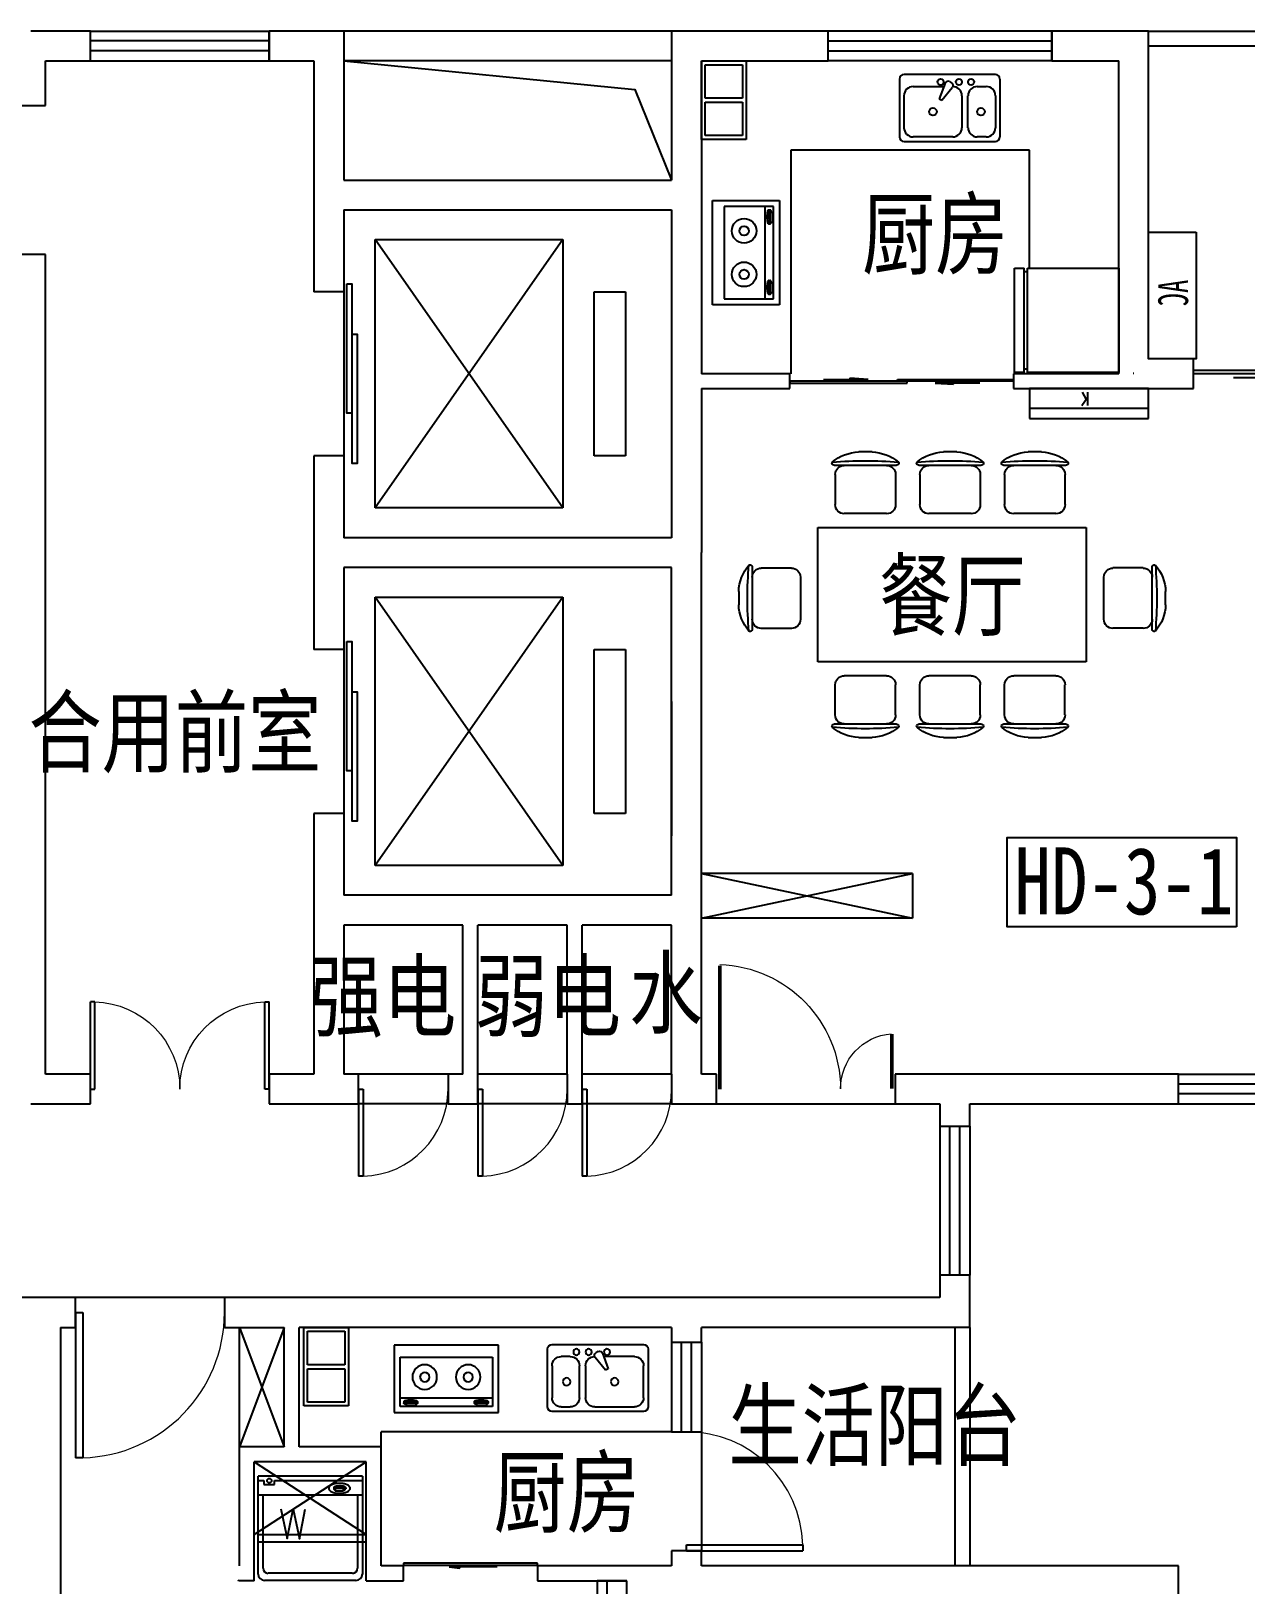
# Model space of a CAD drawing. Extents: x 907899 to 940699, y -827623 to -803523.
# Drawn here: x 924201 to 932352, y -817951 to -807523 of the extents above; entities that cross this region are included whole.
import ezdxf
from ezdxf.enums import TextEntityAlignment as Align

# ---------------------------------------------------------------- set-up
doc = ezdxf.new("R2010")
doc.units = 0
doc.header["$LTSCALE"] = 1000
doc.header["$MEASUREMENT"] = 0
doc.linetypes.add('HIDDEN', pattern=[7.5, 5, -2.5])
doc.layers.get('0').update_dxf_attribs({"linetype": 'CONTINUOUS'})
for name, color, linetype in [('Balcony(阳台)', 11, 'CONTINUOUS'), ('BATH', 8, 'CONTINUOUS'), ('Elec(电器)', 33, 'CONTINUOUS'), ('F1', 223, 'CONTINUOUS'), ('FUR', 8, 'CONTINUOUS'), ('Lvtry(厨卫)', 136, 'CONTINUOUS'), ('PUB_TITLE', 4, 'CONTINUOUS'), ('STAIR', 3, 'CONTINUOUS'), ('WALL', 2, 'CONTINUOUS'), ('WINDOW', 4, 'CONTINUOUS'), ('家具', 8, 'CONTINUOUS'), ('文字注明', 211, 'CONTINUOUS')]:
    doc.layers.add(name, color=color, linetype=linetype)
doc.layers.add('文字标注', color=121, linetype='CONTINUOUS', lineweight=0)
doc.styles.add('-黑体', font='simhei.ttf', dxfattribs={"width": 0.8})
doc.styles.add('_ZBHZ', font='simhei.ttf', dxfattribs={"width": 0.8})
doc.styles.add('DIM_FONT', font='ZBTXT.shx', dxfattribs={"width": 0.8})

# ---------------------------------------------------------------- blocks, each defined once
blk = doc.blocks.new('_LIFTD')
for points in [[(-0.5476, -0.6024), (-0.5476, -0.7742), (0.2411, -0.7742), (0.2411, -0.6024), (-0.5476, -0.6024)], [(-0.2411, -0.7836), (-0.2411, -0.9554), (0.5476, -0.9554), (0.5476, -0.7836), (-0.2411, -0.7836)]]:
    blk.add_lwpolyline(points)
blk = doc.blocks.new('*U37')
for p, q in [((401, 0), (-299, 0)), ((-299, -657), (-299, 0)), ((401, 0), (401, -657)), ((-262, -31), (-299, -31)), ((-262, -30), (-262, -57)), ((-262, -57), (-190, -57)), ((-190, -57), (-190, -30)), ((401, -31), (-190, -31)), ((208, -75), (208, -86)), ((217, -84), (217, -98)), ((273, -84), (217, -84)), ((217, -98), (273, -98)), ((273, -98), (273, -84)), ((288, -76), (288, -86)), ((-299, -126), (401, -126)), ((-267, -125), (-267, -618)), ((368, -125), (368, -618)), ((357, -700), (-256, -700)), ((333, -652), (-232, -652))]:
    blk.add_line(p, q)
for points in [[(174, -82, 0.185158), (178, -93, 0.102042), (195, -105, 0.060862), (216, -112, 0.047173), (246, -115, 0.047173), (275, -112, 0.060862), (297, -105, 0.102042), (314, -93, 0.185158), (318, -82, 0.185158), (314, -71, 0.102042), (297, -58, 0.060862), (275, -51, 0.047173), (246, -49, 0.047173), (216, -51, 0.060862), (195, -58, 0.102042), (178, -71, 0.185158), (174, -82, 0.185158)], [(288, -76, 0.259034), (286, -73, 0.076276), (276, -69, 0.036515), (264, -67, 0.026615), (248, -66, 0.026615), (231, -67, 0.036515), (220, -69, 0.076276), (210, -73, 0.259034), (208, -76, 0.078462), (208, -77, 0.056762)], [(288, -86, 0.259034), (286, -83, 0.076276), (276, -78, 0.036515), (264, -76, 0.026615), (248, -75, 0.026615), (231, -76, 0.036515), (220, -78, 0.076276), (210, -83, 0.259034), (208, -86, 0.259034), (210, -88, 0.056762), (217, -92, 0.036515)], [(273, -93, 0.008736), (276, -93, 0.076276), (286, -88, 0.259034), (288, -86, 0.259034)]]:
    blk.add_lwpolyline(points, format="xyb")
blk.add_lwpolyline([(-146, -219), (-105, -418), (-64, -221), (-22, -421), (16, -221)])
blk.add_circle((-224, -30), 15.2)
for centre, radius, start, end in [((-232, -618), 34.7, 180, 270), ((333, -618), 34.7, 270, 0), ((-256, -657), 43.4, 180, 270), ((357, -657), 43.4, 270, 0)]:
    blk.add_arc(centre, radius, start, end)
blk = doc.blocks.new('A$C20217E62')
at = {"layer": 'F1'}
for p, q in [((0, 419), (0, 31)), ((644, 450), (31, 450)), ((675, 31), (675, 419)), ((92, 368), (298, 368)), ((306, 391), (267, 287)), ((285, 277), (355, 363)), ((335, 402), (350, 393)), ((522, 368), (583, 368)), ((31, 92), (31, 307)), ((267, 287), (285, 277)), ((419, 307), (419, 92)), ((460, 92), (460, 307)), ((644, 307), (644, 92)), ((31, 0), (644, 0)), ((358, 31), (92, 31)), ((583, 31), (522, 31))]:
    blk.add_line(p, q, dxfattribs=at)
for centre, radius in [((276, 399), 20.5), ((399, 399), 20.5), ((481, 399), 20.5), ((225, 199), 25.6), ((547, 199), 25.6)]:
    blk.add_circle(centre, radius, dxfattribs=at)
for centre, radius, start, end in [((31, 419), 30.7, 90, 180), ((644, 419), 30.7, 360, 90), ((92, 307), 61.4, 90, 180), ((325, 384), 20.5, 60, 159.4623), ((340, 376), 20.5, 320.5377, 60), ((358, 307), 61.4, 360, 90), ((522, 307), 61.4, 90, 180), ((583, 307), 61.4, 360, 90), ((31, 31), 30.7, 180, 270), ((92, 92), 61.4, 180, 270), ((358, 92), 61.4, 270, 360), ((522, 92), 61.4, 180, 270), ((583, 92), 61.4, 270, 360), ((644, 31), 30.7, 270, 360)]:
    blk.add_arc(centre, radius, start, end, dxfattribs=at)
blk = doc.blocks.new('A$C179D235A')
at = {"layer": 'BATH'}
for p, q in [((0, 0), (0, 450)), ((0, 450), (700, 450)), ((700, 450), (700, 0)), ((40, 370), (40, 40)), ((660, 370), (40, 370)), ((660, 40), (660, 370)), ((40, 96), (660, 96)), ((40, 40), (660, 40)), ((71, 73), (71, 62)), ((146, 64), (82, 64)), ((82, 64), (82, 47)), ((82, 47), (146, 47)), ((146, 47), (146, 64)), ((163, 72), (163, 62)), ((544, 73), (544, 62)), ((555, 64), (555, 47)), ((619, 64), (555, 64)), ((555, 47), (619, 47)), ((619, 47), (619, 64)), ((636, 72), (636, 62)), ((700, 0), (0, 0))]:
    blk.add_line(p, q, dxfattribs=at)
for centre, radius in [((204, 237), 82.5), ((496, 237), 82.5), ((204, 237), 31.6), ((496, 237), 31.6)]:
    blk.add_circle(centre, radius, dxfattribs=at)
for centre, radius, start, end in [((75, 72), 4.03, 121.9106, 180), ((75, 72), 4.03, 180, 197.9454), ((75, 62), 4.03, 121.9106, 180), ((75, 62), 4.03, 180, 238.0894), ((95, 41), 41.3, 104.4631, 121.9106), ((95, 30), 41.3, 104.4631, 121.9106), ((95, 93), 41.3, 238.0894, 251.0845), ((108, -11), 94.4, 96.0983, 104.4631), ((108, -21), 94.4, 96.0983, 104.4631), ((117, -93), 177, 90, 96.0983), ((117, -104), 177, 90, 96.0983), ((117, -93), 177, 83.9017, 90), ((117, -104), 177, 83.9017, 90), ((126, -11), 94.4, 75.5369, 83.9017), ((126, -21), 94.4, 75.5369, 83.9017), ((126, 145), 94.4, 282.4611, 284.4631), ((139, 41), 41.3, 58.0894, 75.5369), ((139, 30), 41.3, 58.0894, 75.5369), ((139, 93), 41.3, 284.4631, 301.9106), ((159, 72), 4.03, 0, 58.0894), ((159, 62), 4.03, 360, 58.0894), ((159, 62), 4.03, 301.9106, 360), ((548, 72), 4.03, 121.9106, 180), ((548, 72), 4.03, 180, 197.9454), ((548, 62), 4.03, 121.9106, 180), ((548, 62), 4.03, 180, 238.0894), ((568, 41), 41.3, 104.4631, 121.9106), ((568, 30), 41.3, 104.4631, 121.9106), ((568, 93), 41.3, 238.0894, 251.0845), ((581, -11), 94.4, 96.0983, 104.4631), ((581, -21), 94.4, 96.0983, 104.4631), ((590, -93), 177, 90, 96.0983), ((590, -104), 177, 90, 96.0983), ((590, -93), 177, 83.9017, 90), ((590, -104), 177, 83.9017, 90), ((599, -11), 94.4, 75.5369, 83.9017), ((599, -21), 94.4, 75.5369, 83.9017), ((599, 145), 94.4, 282.4611, 284.4631), ((612, 41), 41.3, 58.0894, 75.5369), ((612, 30), 41.3, 58.0894, 75.5369), ((612, 93), 41.3, 284.4631, 301.9106), ((632, 72), 4.03, 0, 58.0894), ((632, 62), 4.03, 0, 58.0894), ((632, 62), 4.03, 301.9106, 360)]:
    blk.add_arc(centre, radius, start, end, dxfattribs=at)
blk = doc.blocks.new('*U47')
at = {"linetype": 'HIDDEN', "ltscale": 0.3}
blk.add_line((0, -117), (800, -117), dxfattribs=at)
for p, q in [((408, -137), (408, -227)), ((448, -138), (408, -196)), ((445, -226), (420, -178))]:
    blk.add_line(p, q)
blk.add_lwpolyline([(800, -50), (0, -50), (0, -250), (800, -250)], close=True, dxfattribs=at)
blk = doc.blocks.new('A$C505D2F39')
at = {"layer": 'F1'}
for p, q in [((526, 301), (0, 301)), ((0, 301), (0, 0)), ((250, 276), (25, 276)), ((25, 276), (25, 25)), ((250, 25), (250, 276)), ((501, 276), (276, 276)), ((276, 276), (276, 25)), ((501, 25), (501, 276)), ((526, 0), (526, 301)), ((0, 0), (526, 0)), ((25, 25), (250, 25)), ((276, 25), (501, 25))]:
    blk.add_line(p, q, dxfattribs=at)
blk = doc.blocks.new('M_C30XGI')
for p, q in [((-689, 1088), (-589, 1088)), ((-57, 1088), (42, 1088)), ((574, 1088), (673, 1088)), ((-869, 988), (-409, 988)), ((-238, 988), (222, 988)), ((394, 988), (854, 988)), ((-864, 920), (-864, 695)), ((-414, 920), (-414, 695)), ((-233, 920), (-233, 695)), ((217, 920), (217, 695)), ((399, 920), (399, 695)), ((849, 920), (849, 695)), ((-797, 628), (-482, 628)), ((-165, 628), (150, 628)), ((466, 628), (781, 628)), ((-1023, 524), (-1023, -476)), ((977, 524), (-1023, 524)), ((977, -476), (977, 524)), ((-1514, -232), (-1514, 228)), ((-1447, 223), (-1222, 223)), ((-1154, -160), (-1154, 155)), ((1107, 155), (1107, -160)), ((1400, 223), (1175, 223)), ((1467, 228), (1467, -232)), ((-1614, -52), (-1614, 47)), ((1567, 47), (1567, -52)), ((-1447, -227), (-1222, -227)), ((1400, -227), (1175, -227)), ((-1023, -476), (977, -476)), ((-864, -873), (-864, -648)), ((-482, -580), (-797, -580)), ((-414, -873), (-414, -648)), ((-233, -873), (-233, -648)), ((150, -580), (-165, -580)), ((217, -873), (217, -648)), ((399, -873), (399, -648)), ((781, -580), (466, -580)), ((849, -873), (849, -648)), ((-409, -940), (-869, -940)), ((-589, -1040), (-689, -1040)), ((222, -940), (-238, -940)), ((42, -1040), (-57, -1040)), ((854, -940), (394, -940)), ((673, -1040), (574, -1040))]:
    blk.add_line(p, q)
for centre, radius, start, end in [((-679, 772), 316, 91.7651, 130.7265), ((-599, 772), 316, 49.2735, 88.2349), ((-48, 772), 316, 91.7651, 130.7265), ((32, 772), 316, 49.2735, 88.2349), ((584, 772), 316, 91.7651, 130.7265), ((664, 772), 316, 49.2735, 88.2349), ((-878, 1004), 10, 130.7265, 202.67), ((-869, 1008), 20, 202.67, 270), ((-639, -1690), 2713, 84.8023, 95.1977), ((-797, 920), 67.5, 90, 180), ((-482, 920), 67.5, 0, 90), ((-409, 1008), 20, 270, 337.33), ((-400, 1004), 10, 337.33, 49.2735), ((-247, 1004), 10, 130.7265, 202.67), ((-238, 1008), 20, 202.67, 270), ((-8, -1690), 2713, 84.8023, 95.1977), ((-165, 920), 67.5, 90, 180), ((150, 920), 67.5, 0, 90), ((222, 1008), 20, 270, 337.33), ((232, 1004), 10, 337.33, 49.2735), ((384, 1004), 10, 130.7265, 202.67), ((394, 1008), 20, 202.67, 270), ((624, -1690), 2713, 84.8023, 95.1977), ((466, 920), 67.5, 90, 180), ((781, 920), 67.5, 0, 90), ((854, 1008), 20, 270, 337.33), ((863, 1004), 10, 337.33, 49.2735), ((-797, 695), 67.5, 180, 270), ((-482, 695), 67.5, 270, 0), ((-165, 695), 67.5, 180, 270), ((150, 695), 67.5, 270, 0), ((466, 695), 67.5, 180, 270), ((781, 695), 67.5, 270, 0), ((-1299, 38), 316, 139.2735, 178.2349), ((1164, -2), 2713, 174.8023, 185.1977), ((-1530, 237), 10, 67.33, 139.2735), ((-1534, 228), 20, 0, 67.33), ((1487, 228), 20, 112.67, 180), ((1484, 237), 10, 40.7265, 112.67), ((-1210, -2), 2713, 354.8023, 5.1977), ((1252, 38), 316, 1.7651, 40.7265), ((-1447, 155), 67.5, 90, 180), ((-1222, 155), 67.5, 0, 90), ((1175, 155), 67.5, 90, 180), ((1400, 155), 67.5, 0, 90), ((-1299, -42), 316, 181.7651, 220.7265), ((1252, -42), 316, 319.2735, 358.2349), ((-1447, -160), 67.5, 180, 270), ((-1222, -160), 67.5, 270, 0), ((1175, -160), 67.5, 180, 270), ((1400, -160), 67.5, 270, 0), ((-1530, -241), 10, 220.7265, 292.67), ((-1534, -232), 20, 292.67, 0), ((1487, -232), 20, 180, 247.33), ((1484, -241), 10, 247.33, 319.2735), ((-797, -648), 67.5, 90, 180), ((-482, -648), 67.5, 0, 90), ((-165, -648), 67.5, 90, 180), ((150, -648), 67.5, 0, 90), ((466, -648), 67.5, 90, 180), ((781, -648), 67.5, 0, 90), ((-797, -873), 67.5, 180, 270), ((-482, -873), 67.5, 270, 0), ((-165, -873), 67.5, 180, 270), ((150, -873), 67.5, 270, 0), ((466, -873), 67.5, 180, 270), ((781, -873), 67.5, 270, 0), ((-869, -960), 20, 90, 157.33), ((-878, -957), 10, 157.33, 229.2735), ((-679, -725), 316, 229.2735, 268.2349), ((-639, 1737), 2713, 264.8023, 275.1977), ((-599, -725), 316, 271.7651, 310.7265), ((-409, -960), 20, 22.67, 90), ((-400, -957), 10, 310.7265, 22.67), ((-247, -957), 10, 157.33, 229.2735), ((-238, -960), 20, 90, 157.33), ((-8, 1737), 2713, 264.8023, 275.1977), ((-48, -725), 316, 229.2735, 268.2349), ((32, -725), 316, 271.7651, 310.7265), ((222, -960), 20, 22.67, 90), ((232, -957), 10, 310.7265, 22.67), ((384, -957), 10, 157.33, 229.2735), ((394, -960), 20, 90, 157.33), ((584, -725), 316, 229.2735, 268.2349), ((624, 1737), 2713, 264.8023, 275.1977), ((664, -725), 316, 271.7651, 310.7265), ((854, -960), 20, 22.67, 90), ((863, -957), 10, 310.7265, 22.67)]:
    blk.add_arc(centre, radius, start, end)
at = {"width": 0.8, "flags": 9}
for tag in ['XSIZE', 'YSIZE']:
    blk.add_attdef(tag, (0, 0), '', height=0.5, dxfattribs=at)
blk = doc.blocks.new('_E10NWL')
for p, q in [((-275, 0), (275, 0)), ((-275, -482), (-275, 0)), ((275, 0), (275, -482)), ((275, -482), (-275, -482)), ((-256.6, -482), (-256.6, -499.1)), ((256.6, -482), (256.6, -499.1)), ((-275, -550), (-275, -499.1)), ((275, -499.1), (-275, -499.1)), ((275, -550), (-275, -550)), ((275, -499.1), (275, -550))]:
    blk.add_line(p, q)
at = {"style": 'DIM_FONT', "width": 0.8, "flags": 9}
for tag in ['XSIZE', 'YSIZE']:
    blk.add_attdef(tag, (0, 0), '', height=0.5, dxfattribs=at)
blk = doc.blocks.new('空调室外机2')
at = {"ltscale": 0.5}
blk.add_lwpolyline([(0, 0), (850, 0), (850, 320), (0, 320)], close=True, dxfattribs=at)
at = {"ltscale": 0.5, "style": '_ZBHZ', "width": 0.65}
blk.add_text('AC', height=200, dxfattribs=at).set_placement((319, 55))
blk = doc.blocks.new('$DorLib2D$00000001')
for p, q in [((0.45, 0.975), (0.5, 0.975)), ((0.45, 0), (0.45, 0.975)), ((0.5, 0), (0.5, 0.975)), ((0.5, 0), (0.45, 0))]:
    blk.add_line(p, q)
at = {"lineweight": 13}
blk.add_arc((0.475, 0), 0.975, 91.4693, 180, dxfattribs=at)
blk = doc.blocks.new('$TCHSYS$WIN2D')
for p, q in [((-0.5, 0.5), (0.5, 0.5)), ((-0.5, 0.5), (-0.5, -0.5)), ((0.5, 0.5), (0.5, -0.5)), ((0.5, 0.1667), (-0.5, 0.1667)), ((0.5, -0.1667), (-0.5, -0.1667)), ((-0.5, -0.5), (0.5, -0.5))]:
    blk.add_line(p, q)
blk = doc.blocks.new('$DorLib2D$00000002')
for p, q in [((-0.5, 0), (-0.5, 0.4875)), ((-0.475, 0.4875), (-0.5, 0.4875)), ((-0.475, 0), (-0.475, 0.4875)), ((0.475, 0), (0.475, 0.4875)), ((0.475, 0.4875), (0.5, 0.4875)), ((0.5, 0), (0.5, 0.4875)), ((-0.5, 0), (-0.475, 0)), ((0.5, 0), (0.475, 0))]:
    blk.add_line(p, q)
at = {"lineweight": 13}
for centre, start, end in [((-0.4875, 0), 0, 88.53072), ((0.4875, 0), 91.46928, 180)]:
    blk.add_arc(centre, 0.4875, start, end, dxfattribs=at)
blk = doc.blocks.new('$DorLib2D$00000129')
at = {"color": 0, "linetype": 'Continuous'}
for p, q in [((-0.5, 0.545), (-0.5, 0.687)), ((-0.5, 0.687), (0.5, 0.687)), ((0.5, 0.687), (0.5, 0.545)), ((0.5, 0.545), (-0.5, 0.545)), ((-0.5, 0.5), (-0.5, 0.545)), ((0.5, 0.5), (0.5, 0.545)), ((-0.2, 0.437), (0.158, 0.437)), ((0.08, 0.341), (0.08, 0.437)), ((0.158, 0.437), (0.08, 0.341))]:
    blk.add_line(p, q, dxfattribs=at)
blk = doc.blocks.new('$WINLIB2D$00000001')
for p, q in [((-0.5, 0.5), (0.5, 0.5)), ((-0.5, 0.5), (-0.5, -0.5)), ((0.5, -0.5), (0.5, 0.5)), ((0.5, 0.167), (-0.5, 0.167)), ((0.5, -0.167), (-0.5, -0.167)), ((-0.5, -0.5), (0.5, -0.5))]:
    blk.add_line(p, q)
blk = doc.blocks.new('$DorLib2D$00000025')
at = {"const_width": 0.02}
for points in [[(0.481, -0.0014), (0.481, 0.6906)], [(-0.481, 0.0014), (-0.481, 0.3084)]]:
    blk.add_lwpolyline(points, dxfattribs=at)
at = {"lineweight": 13}
for centre, radius, start, end in [((0.5046, -0.0019), 0.6987, 91.93969, 179.72377), ((-0.5008, 0.0026), 0.3067, 359.78987, 85.75083)]:
    blk.add_arc(centre, radius, start, end, dxfattribs=at)
blk = doc.blocks.new('$DorLib2D$00000131')
at = {"color": 0, "linetype": 'Continuous'}
for p, q in [((0.15, 0.125), (0.2319, 0.1973)), ((0.2319, 0.1973), (0.2319, 0.125)), ((-0.5, 0.125), (-0.5, 0)), ((0.0192, 0.125), (-0.5, 0.125)), ((0.0192, 0), (0.0192, 0.125)), ((0.35, 0.125), (0.15, 0.125)), ((-0.5, 0), (0.0192, 0)), ((-0.024, 0), (0.5, 0)), ((-0.024, -0.125), (-0.024, 0)), ((0.5, 0), (0.5, -0.125)), ((-0.35, -0.125), (-0.15, -0.125)), ((-0.2319, -0.1973), (-0.2319, -0.125)), ((-0.15, -0.125), (-0.2319, -0.1973)), ((0.5, -0.125), (-0.024, -0.125))]:
    blk.add_line(p, q, dxfattribs=at)

msp = doc.modelspace()

# ---------------------------------------------------------------- linework, layer by layer
at = {"layer": 'Balcony(阳台)'}
for p, q in [((928499, -807523, 0), (926299, -807523, 0)), ((928499, -807723, 0), (926299, -807723, 0)), ((930399, -816223, 0), (930399, -817823, 0)), ((930499, -816223, 0), (930499, -817823, 0))]:
    msp.add_line(p, q, dxfattribs=at)
at = {"layer": 'Balcony(阳台)', "elevation": 0}
msp.add_lwpolyline([(926299, -807723), (928251, -807916), (928499, -808523)], dxfattribs=at)
at = {"layer": 'F1'}
for p, q in [((925599, -817025, 0), (925599, -816223, 0)), ((925899, -816223, 0), (925599, -817025, 0)), ((925599, -816223, 0), (925899, -817025, 0))]:
    msp.add_line(p, q, dxfattribs=at)
at = {"layer": 'F1', "linetype": 'HIDDEN', "ltscale": 500}
for p, q in [((925699, -817125, 0), (926449, -817612, 0)), ((925699, -817612, 0), (926449, -817125, 0)), ((925725, -817612, 0), (926449, -817612, 0)), ((925725, -817662, 0), (926449, -817662, 0))]:
    msp.add_line(p, q, dxfattribs=at)
at = {"layer": 'FUR'}
for p, q in [((930115, -813177, 0), (928699, -813177, 0)), ((928699, -813177, 0), (930115, -813477, 0)), ((928699, -813477, 0), (930115, -813177, 0)), ((930115, -813177, 0), (930115, -813477, 0)), ((930115, -813477, 0), (928699, -813477, 0))]:
    msp.add_line(p, q, dxfattribs=at)
at = {"layer": 'PUB_TITLE'}
for p, q in [((926999, -814523, 0), (926399, -814523, 0)), ((927799, -814523, 0), (927199, -814523, 0)), ((928499, -814523, 0), (927899, -814523, 0)), ((926999, -814723, 0), (926399, -814723, 0)), ((927799, -814723, 0), (927199, -814723, 0)), ((928499, -814723, 0), (927899, -814723, 0))]:
    msp.add_line(p, q, dxfattribs=at)
at = {"layer": 'STAIR'}
for p, q in [((927769, -808923, 0), (926509, -810723, 0)), ((927769, -810723, 0), (926509, -808923, 0)), ((926509, -810723, 0), (926509, -808923, 0)), ((926509, -808923, 0), (927769, -808923, 0)), ((927769, -808923, 0), (927769, -810723, 0)), ((926299, -809273, 0), (926299, -810373, 0)), ((927979, -810373, 0), (927979, -809273, 0)), ((927979, -809273, 0), (928189, -809273, 0)), ((928189, -809273, 0), (928189, -810373, 0)), ((928189, -810373, 0), (927979, -810373, 0)), ((927769, -810723, 0), (926509, -810723, 0)), ((927769, -811323, 0), (926509, -813123, 0)), ((927769, -813123, 0), (926509, -811323, 0)), ((926509, -813123, 0), (926509, -811323, 0)), ((926509, -811323, 0), (927769, -811323, 0)), ((927769, -811323, 0), (927769, -813123, 0)), ((926299, -811673, 0), (926299, -812773, 0)), ((927979, -811673, 0), (928189, -811673, 0)), ((927979, -812773, 0), (927979, -811673, 0)), ((928189, -811673, 0), (928189, -812773, 0)), ((928189, -812773, 0), (927979, -812773, 0)), ((927769, -813123, 0), (926509, -813123, 0))]:
    msp.add_line(p, q, dxfattribs=at)
at = {"layer": 'WALL'}
for p, q in [((924599, -807523), (924199, -807523)), ((924599, -807723), (924599, -807523)), ((926299, -807523), (925799, -807523)), ((925799, -807523), (925799, -807723)), ((926299, -807523), (926299, -808523)), ((928499, -807523), (928499, -807623)), ((928699, -807523), (928499, -807523)), ((928699, -807523), (928699, -807523)), ((929549, -807523), (928699, -807523)), ((929549, -807723), (929549, -807523)), ((931699, -807523), (931049, -807523)), ((931049, -807523), (931049, -807723)), ((931699, -809723), (931699, -807523)), ((928499, -807623), (928499, -808523)), ((924299, -807723), (924599, -807723)), ((924299, -808023), (924299, -807723)), ((925799, -807723), (926099, -807723)), ((926099, -807723), (926099, -808623)), ((928699, -807723), (929549, -807723)), ((928699, -807723), (928699, -808623)), ((931049, -807723), (931499, -807723)), ((931499, -809823), (931499, -807723)), ((924099, -808023), (924299, -808023)), ((926299, -808523), (928499, -808523)), ((926099, -808623), (926099, -809273)), ((928699, -808623), (928699, -809823)), ((926299, -808723), (926299, -809273)), ((926299, -808723), (928499, -808723)), ((928499, -808723), (928499, -809923)), ((924299, -809023), (924099, -809023)), ((924299, -814523), (924299, -809023)), ((926299, -809273), (926099, -809273)), ((931595, -809819), (931599, -809819)), ((931999, -809723), (931699, -809723)), ((931999, -809923), (931999, -809723)), ((928499, -809923), (928499, -810923)), ((929292, -809823), (928699, -809823)), ((928699, -809923), (929292, -809923)), ((928699, -809923), (928699, -811023)), ((929292, -809923), (929292, -809823)), ((931499, -809823), (930792, -809823)), ((930792, -809823), (930792, -809923)), ((930792, -809923), (931699, -809923)), ((931699, -809923), (931999, -809923)), ((931699, -809923), (931699, -809923)), ((926099, -810373), (926099, -811023)), ((926299, -810373), (926099, -810373)), ((926299, -810373), (926299, -810923)), ((928499, -810923), (926299, -810923)), ((926099, -811023), (926099, -811673)), ((928699, -813423), (928699, -811023)), ((928499, -811123), (926299, -811123)), ((926299, -811123), (926299, -811673)), ((928499, -813323), (928499, -811123)), ((926299, -811673), (926099, -811673)), ((926099, -812773), (926099, -813423)), ((926299, -812773), (926099, -812773)), ((926299, -812773), (926299, -813323)), ((927199, -813323), (926299, -813323)), ((927899, -813323), (927199, -813323)), ((928499, -813323), (927899, -813323)), ((926099, -813423), (926099, -814523)), ((928699, -814523), (928699, -813423)), ((926299, -813523), (926299, -814523)), ((927099, -813523), (926299, -813523)), ((927099, -814523), (927099, -813523)), ((927199, -814523), (927199, -813523)), ((927799, -813523), (927199, -813523)), ((927799, -814523), (927799, -813523)), ((928499, -813523), (927899, -813523)), ((927899, -814523), (927899, -813523)), ((928499, -814523), (928499, -813523)), ((924599, -814523), (924299, -814523)), ((924599, -814723), (924599, -814523)), ((926099, -814523), (925799, -814523)), ((925799, -814523), (925799, -814723)), ((926399, -814523), (926299, -814523)), ((926399, -814723), (926399, -814523)), ((927099, -814523), (926999, -814523)), ((926999, -814523), (926999, -814723)), ((927199, -814723), (927199, -814523)), ((927799, -814523), (927799, -814723)), ((927899, -814723), (927899, -814523)), ((928499, -814523), (928499, -814723)), ((928799, -814523), (928699, -814523)), ((928799, -814723), (928799, -814523)), ((930399, -814523), (929999, -814523)), ((929999, -814523), (929999, -814723)), ((931899, -814523), (930399, -814523)), ((931899, -814723), (931899, -814523)), ((924199, -814723), (924599, -814723)), ((925799, -814723), (926199, -814723)), ((926199, -814723), (926399, -814723)), ((926999, -814723), (927199, -814723)), ((927799, -814723), (927899, -814723)), ((928499, -814723), (928599, -814723)), ((928599, -814723), (928799, -814723)), ((929999, -814723), (930299, -814723)), ((930299, -814723), (930299, -814873)), ((930499, -814873), (930499, -814723)), ((930499, -814723), (931899, -814723)), ((930299, -814873), (930499, -814873)), ((930499, -815873), (930299, -815873)), ((930299, -815873), (930299, -816023)), ((930499, -816223), (930499, -815873)), ((924299, -816023), (924099, -816023)), ((924499, -816023), (924299, -816023)), ((924499, -816223), (924499, -816023)), ((925949, -816023), (925499, -816023)), ((925499, -816023), (925499, -816223)), ((928599, -816023), (925949, -816023)), ((930299, -816023), (928599, -816023)), ((924399, -816223), (924399, -825923)), ((924399, -816223), (924499, -816223)), ((925499, -816223), (925899, -816223)), ((925899, -817025), (925899, -816223)), ((928499, -816223), (925999, -816223)), ((925999, -817025), (925999, -816223)), ((928499, -816223), (928499, -816323)), ((930499, -816223), (928699, -816223)), ((928699, -816323), (928699, -816223)), ((928499, -816323), (928699, -816323)), ((925599, -817823), (925599, -817025)), ((925899, -817025), (925599, -817025)), ((926549, -817025), (925999, -817025)), ((926549, -817823), (926549, -817025)), ((925699, -817923), (925699, -817125)), ((925949, -817125), (925699, -817125)), ((926449, -817125), (925949, -817125)), ((926449, -817923), (926449, -817125)), ((928699, -817723), (928499, -817723)), ((928499, -817723), (928499, -817823)), ((928699, -817823), (928699, -817723)), ((926699, -817823), (926549, -817823)), ((926699, -817923), (926699, -817823)), ((928199, -817823), (927599, -817823)), ((927599, -817823), (927599, -817923)), ((928499, -817823), (928199, -817823)), ((931199, -817823), (928699, -817823)), ((931899, -817823), (931199, -817823)), ((931899, -818023), (931899, -817823)), ((925590, -817919), (925590, -817922)), ((925599, -817923), (925590, -817922)), ((925699, -817923), (925599, -817923)), ((926449, -817923), (926699, -817923)), ((927599, -817923), (928199, -817923)), ((928199, -820923), (928199, -817923))]:
    msp.add_line(p, q, dxfattribs=at)
at = {"layer": 'WINDOW'}
for p, q in [((931699, -807523, 0), (933899, -807523, 0)), ((931699, -807623, 0), (933899, -807623, 0)), ((928499, -812023, 0), (928499, -812923, 0)), ((928799, -814723, 0), (929999, -814723, 0)), ((925499, -816023, 0), (924499, -816023, 0)), ((928699, -816923, 0), (928699, -817723, 0))]:
    msp.add_line(p, q, dxfattribs=at)
at = {"layer": '家具'}
for p, q in [((930899, -808323, 0), (929299, -808323, 0)), ((929299, -808323, 0), (929299, -809823, 0)), ((930899, -809115, 0), (930899, -808323, 0)), ((928499, -816923, 0), (926549, -816923, 0)), ((926549, -817025, 0), (926549, -816923, 0))]:
    msp.add_line(p, q, dxfattribs=at)
at = {"layer": '文字注明', "elevation": 0}
msp.add_lwpolyline([(932288, -813535), (930751, -813535), (930751, -812935), (932288, -812935), (932288, -813535)], dxfattribs=at)

# ---------------------------------------------------------------- block references
at = {"layer": 'BATH', "rotation": 90}
msp.add_blockref('A$C179D235A', (929222, -809360, 0), dxfattribs=at)
at = {"layer": 'BATH', "xscale": -1}
msp.add_blockref('A$C179D235A', (927338, -816793, 0), dxfattribs=at)
at = {"layer": 'Elec(电器)', "xscale": -1, "rotation": 90}
msp.add_blockref('空调室外机2', (932019, -808873, 0), dxfattribs=at)
at = {"layer": 'Elec(电器)'}
for p, rotation in [((931699, -810173, 0), 180), ((927949, -818723, 0), 90)]:
    msp.add_blockref('*U47', p, dxfattribs=dict(at, rotation=rotation))
at = {"layer": 'F1', "extrusion": (0, 0, -1), "zscale": -1, "rotation": 90}
for p in [(-928699, -808250, 0), (-926031, -816750, 0)]:
    msp.add_blockref('A$C505D2F39', p, dxfattribs=at)
at = {"layer": 'F1', "extrusion": (0, 0, -1), "xscale": -1, "zscale": -1}
msp.add_blockref('A$C20217E62', (-930027, -808264, 0), dxfattribs=at)
at = {"layer": 'F1', "extrusion": (0, 0, -1), "zscale": -1}
msp.add_blockref('A$C20217E62', (-928341, -816787, 0), dxfattribs=at)
at = {"layer": 'FUR', "xscale": -0.900000000372529, "yscale": 0.9000000001396982, "zscale": 0.9}
msp.add_blockref('M_C30XGI', (930360, -811327, 0), dxfattribs=at)
at = {"layer": 'Lvtry(厨卫)'}
msp.add_blockref('*U37', (926024, -817221, 0), dxfattribs=at)
at = {"layer": 'WINDOW'}
for name, p, xscale, yscale, zscale, rotation in [('$TCHSYS$WIN2D', (925199, -807623), 1200, -200, 1200, 359.9999999859127), ('$TCHSYS$WIN2D', (930299, -807623), -1500, -200, -1500, 359.9999999997999), ('_LIFTD', (926199, -809823, 0), -1100, 200, 1100, 89.99999999689535), ('$DorLib2D$00000131', (932899, -809823), 1800, 200, 1800, 179.9999999998275), ('$DorLib2D$00000131', (930042, -809873), -1500, 100, -1500, 359.9999999997954), ('_LIFTD', (926199, -812223, 0), -1100, 200, 1100, 89.99999999689535), ('$DorLib2D$00000025', (929399, -814623), 1200, -1200, 1200, 179.999999999748), ('$DorLib2D$00000002', (925199, -814623), -1200, 1200, -1200, 359.9999999837783), ('$TCHSYS$WIN2D', (933549, -814623), -3299.999994521029, 200, -3299.999994521029, 179.999999999808), ('$DorLib2D$00000001', (926699, -814623), -600, -600, -600, 359.9999999899148), ('$DorLib2D$00000001', (927499, -814623), -600, -600, -600, 359.9999999840298), ('$DorLib2D$00000001', (928199, -814623), -599.9999978970154, -599.9999978970154, -599.9999978970154, 359.9999999840298), ('$WINLIB2D$00000001', (930399, -815373), -1000, 200, -1000, 89.9999999997332), ('$DorLib2D$00000001', (924999, -816123), 1000, 1000, 1000, 180.0000000036342), ('$TCHSYS$WIN2D', (928599, -816623), -600, 200, -600, 89.99999999980732), ('$DorLib2D$00000001', (928599, -817323), -800, -800, -800, 89.99999999980732), ('$DorLib2D$00000129', (927149, -817873), 900, -100, 900, 179.999999999792)]:
    msp.add_blockref(name, p, dxfattribs=dict(at, xscale=xscale, yscale=yscale, zscale=zscale, rotation=rotation))
at = {"layer": '家具', "extrusion": (0, 0, -1), "xscale": -1.272727273404598, "yscale": 1.272727273404598, "zscale": -1.272727272727271, "rotation": 90}
msp.add_blockref('_E10NWL', (-931499, -809465, 0), dxfattribs=at)

# ---------------------------------------------------------------- texts
at = {"layer": '文字标注', "style": '-黑体', "width": 0.8}
for s, p in [('厨房', (929776, -809109, 0)), ('餐厅', (929890, -811535, 0)), ('厨房', (927304, -817553, 0))]:
    msp.add_text(s, height=450, rotation=360, dxfattribs=at).set_placement(p)
for s, p in [('合用前室', (925166, -812453, 0)), ('强电', (926563, -814225, 0)), ('弱电', (927668, -814225, 0)), ('水', (928460, -814202, 0))]:
    msp.add_text(s, height=450, dxfattribs=at).set_placement(p, align=Align.CENTER)
msp.add_text('生活阳台', height=450, dxfattribs=at).set_placement((928880, -817105, 0))
at = {"layer": '文字注明', "style": '-黑体', "width": 0.8}
msp.add_text('HD-3-1', height=450, rotation=360, dxfattribs=at).set_placement((930799, -813451, 0))

doc.saveas('drawing.dxf')
